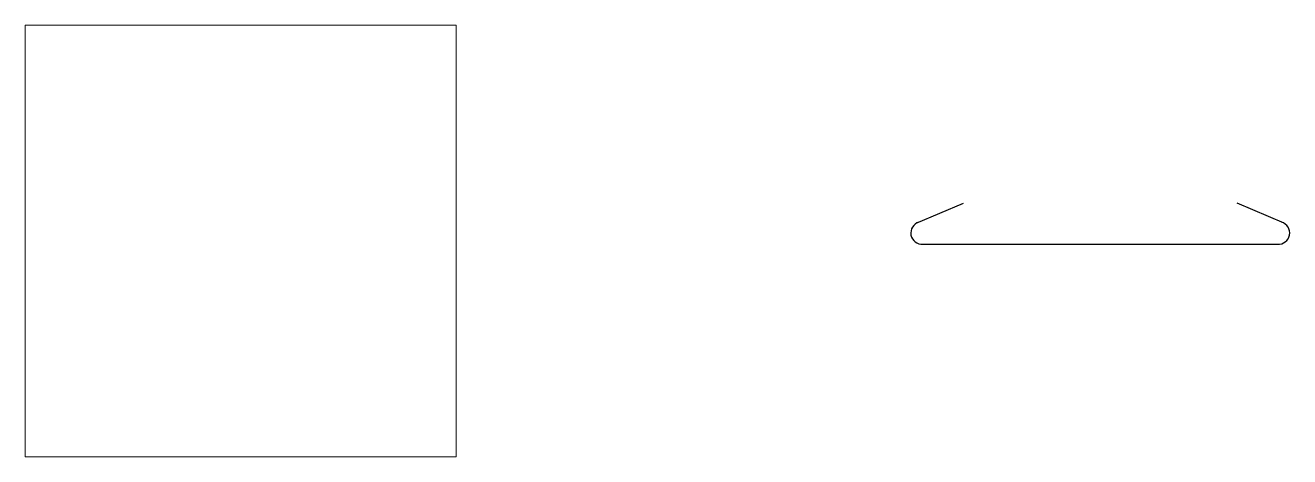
# Model space of a CAD drawing. Header units: inches. Extents: x 0 to 162649, y -36601 to -26324.
# Drawn here: x 143242 to 143312.4, y -29565 to -29541 of the extents above; entities that cross this region are included whole.
import ezdxf

# ---------------------------------------------------------------- set-up
doc = ezdxf.new("R2010")
doc.units = ezdxf.units.IN
doc.header["$MEASUREMENT"] = 0
doc.layers.add('Column', color=211, linetype='Continuous', lineweight=9)
doc.layers.add('Stirrups', color=191, linetype='Continuous', lineweight=25)

msp = doc.modelspace()

# ---------------------------------------------------------------- linework, layer by layer
at = {"layer": 'Column'}
msp.add_lwpolyline([(143241.967, -29540.998), (143265.967, -29540.998), (143265.967, -29564.998), (143241.967, -29564.998)], close=True, dxfattribs=at)
at = {"layer": 'Stirrups'}
for p, q in [((143291.598, -29552.013), (143294.218, -29550.89)), ((143312.088, -29552.013), (143309.468, -29550.89)), ((143291.968, -29553.176), (143311.823, -29553.176))]:
    msp.add_line(p, q, dxfattribs=at)
for centre, start, end in [((143291.916, -29552.552), 105.93241, 274.79888), ((143311.77, -29552.552), 265.20112, 74.06759)]:
    msp.add_arc(centre, 0.626, start, end, dxfattribs=at)

doc.saveas('drawing.dxf')
